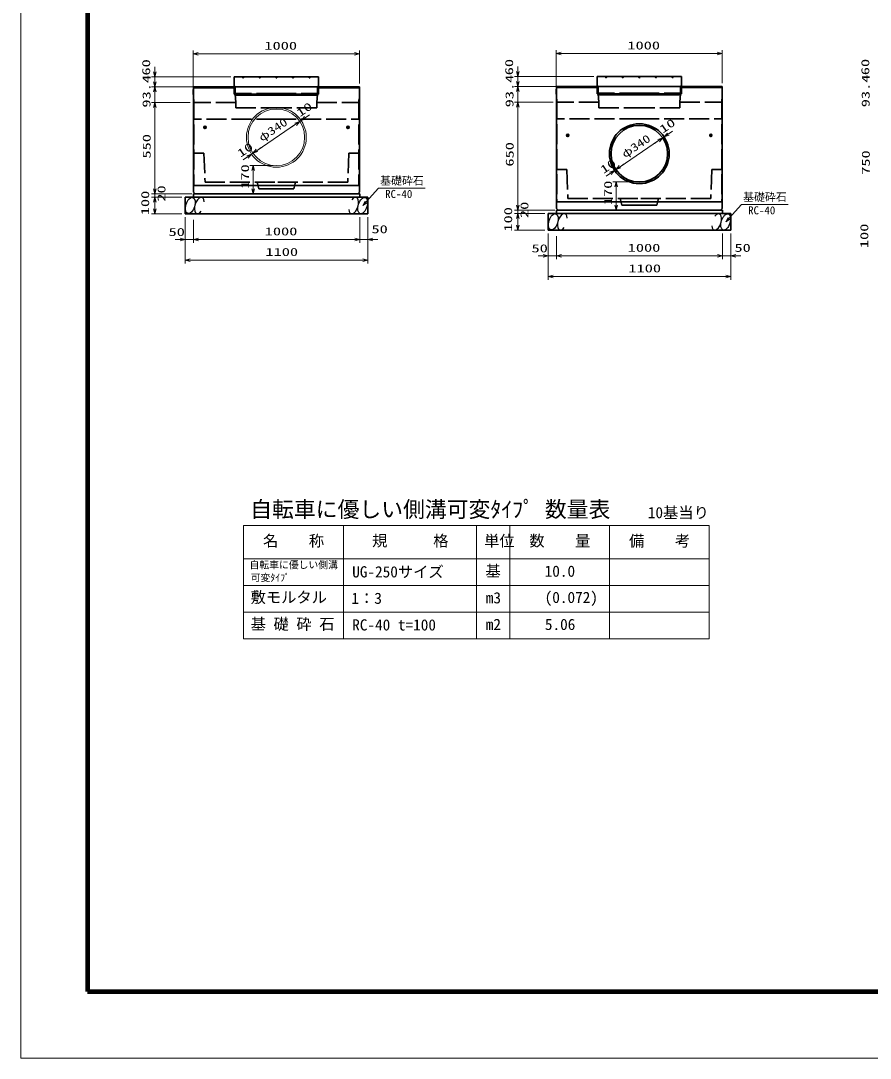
# Model space of a CAD drawing. Units: millimetres on the paper. Extents: x 0 to 841, y 0 to 594.
# Drawn here: x 0 to 255.4, y 0 to 311.8 of the extents above; entities that cross this region are included whole.
import ezdxf
from ezdxf.enums import TextEntityAlignment as Align

# ---------------------------------------------------------------- set-up
doc = ezdxf.new("R2010")
doc.units = ezdxf.units.MM
doc.linetypes.add('DASHED', pattern=[7.5, 6, -1.5])
for name, color, linetype, lineweight in [('D-BMK-HTXT', 7, 'Continuous', 13), ('D-STR-DIM（寸法）', 7, 'Continuous', 13), ('D-STR-DIM（寸法）2', 7, 'Continuous', 13), ('D-STR-HTXT(基礎砕石-旗)', 7, 'Continuous', 13), ('D-STR-STRF(グリ)', 7, 'Continuous', 25), ('D-STR（構造物）', 1, 'Continuous', 35), ('D-TTL-LINE（区切線）', 7, 'Continuous', 18), ('D-TTL（外枠）', 2, 'Continuous', 140), ('製品', 1, 'Continuous', 13)]:
    doc.layers.add(name, color=color, linetype=linetype, lineweight=lineweight)
doc.styles.add('ＭＳ ゴシック', font='')
doc.styles.get('ＭＳ ゴシック').set_extended_font_data('MS Gothic')

# ---------------------------------------------------------------- blocks, each defined once
blk = doc.blocks.new('_Open30')
at = {"color": 7, "linetype": 'Continuous', "lineweight": 13}
for p, q in [((-1, 0.2679), (0, 0)), ((0, 0), (-1, -0.2679)), ((0, 0), (-1, 0))]:
    blk.add_line(p, q, dxfattribs=at)

msp = doc.modelspace()

# ---------------------------------------------------------------- linework, layer by layer
at = {"layer": 'D-BMK-HTXT'}
for p, q in [((67.007, 160.097), (67.007, 126.097)), ((67.007, 160.097), (207.007, 160.097)), ((97.007, 160.097), (97.007, 126.097)), ((137.007, 160.097), (137.007, 126.097)), ((147.007, 160.097), (147.007, 126.097)), ((177.007, 160.097), (177.007, 126.097)), ((207.007, 160.097), (207.007, 126.097)), ((67.007, 150.097), (207.007, 150.097)), ((67.007, 142.097), (207.007, 142.097)), ((67.007, 134.097), (207.007, 134.097)), ((67.007, 126.097), (207.007, 126.097))]:
    msp.add_line(p, q, dxfattribs=at)
at = {"layer": 'D-STR-DIM（寸法）'}
for p, q in [((51.805, 292.184), (51.805, 302.843)), ((101.805, 292.945), (101.805, 302.843)), ((160.941, 292.264), (160.941, 302.924)), ((210.941, 293.026), (210.941, 302.924)), ((53.305, 301.843), (100.305, 301.843)), ((162.441, 301.924), (209.441, 301.924)), ((40.322, 296.445), (40.322, 297.945)), ((149.459, 296.526), (149.459, 298.026)), ((63.18, 294.945), (39.322, 294.945)), ((40.322, 294.945), (40.322, 291.97)), ((40.322, 293.445), (40.322, 294.945)), ((172.316, 295.026), (148.459, 295.026)), ((149.459, 295.026), (149.459, 292.051)), ((149.459, 293.526), (149.459, 295.026)), ((64, 291.97), (39.322, 291.97)), ((50.905, 291.945), (39.322, 291.945)), ((40.322, 287.275), (40.322, 291.945)), ((40.322, 290.47), (40.322, 288.97)), ((173.136, 292.051), (148.459, 292.051)), ((160.041, 292.026), (148.459, 292.026)), ((149.459, 287.356), (149.459, 292.026)), ((149.459, 290.551), (149.459, 289.051)), ((50.905, 287.275), (39.322, 287.275)), ((50.905, 287.275), (39.322, 287.275)), ((160.041, 287.356), (148.459, 287.356)), ((160.041, 287.356), (148.459, 287.356)), ((40.322, 285.775), (40.322, 284.275)), ((40.322, 285.775), (40.322, 261.275)), ((149.459, 285.856), (149.459, 284.356)), ((149.459, 285.856), (149.459, 256.356)), ((71.058, 272.852), (82.652, 280.699)), ((82.652, 280.699), (81.41, 279.858)), ((82.652, 280.699), (86.793, 283.501)), ((83.894, 281.539), (84.308, 281.82)), ((85.55, 282.66), (86.793, 283.501)), ((191.788, 275.779), (195.929, 278.582)), ((194.687, 277.741), (195.929, 278.582)), ((180.194, 267.933), (191.788, 275.779)), ((191.788, 275.779), (190.546, 274.939)), ((193.031, 276.62), (193.445, 276.9)), ((69.815, 272.011), (69.401, 271.731)), ((71.058, 272.852), (72.3, 273.693)), ((68.159, 270.89), (66.917, 270.049)), ((75.855, 268.275), (68.908, 268.275)), ((180.194, 267.933), (181.436, 268.773)), ((69.908, 266.775), (69.908, 261.275)), ((177.295, 265.971), (176.053, 265.13)), ((178.952, 267.092), (178.538, 266.812)), ((40.322, 261.275), (40.322, 262.775)), ((184.991, 263.356), (178.045, 263.356)), ((48.405, 259.775), (39.322, 259.775)), ((51.405, 259.775), (39.322, 259.775)), ((40.322, 259.775), (40.322, 258.775)), ((75.855, 259.775), (68.908, 259.775)), ((179.045, 261.856), (179.045, 256.356)), ((48.405, 258.775), (39.322, 258.775)), ((48.405, 258.775), (39.322, 258.775)), ((40.322, 257.275), (40.322, 255.775)), ((40.322, 257.275), (40.322, 255.275)), ((149.459, 256.356), (149.459, 257.856)), ((48.405, 253.775), (39.322, 253.775)), ((49.405, 252.775), (49.405, 238.856)), ((101.905, 252.775), (101.905, 245.043)), ((101.905, 252.775), (101.905, 245.043)), ((104.405, 252.775), (104.405, 245.043)), ((104.405, 252.775), (104.405, 238.856)), ((157.541, 254.856), (148.459, 254.856)), ((160.541, 254.856), (148.459, 254.856)), ((157.541, 253.856), (148.459, 253.856)), ((157.541, 253.856), (148.459, 253.856)), ((149.459, 254.856), (149.459, 253.856)), ((184.991, 254.856), (178.045, 254.856)), ((51.905, 252.028), (51.905, 245.043)), ((51.905, 251.028), (51.905, 245.043)), ((149.459, 252.356), (149.459, 250.856)), ((149.459, 252.356), (149.459, 250.356)), ((157.541, 248.856), (148.459, 248.856)), ((158.541, 247.856), (158.541, 233.937)), ((161.041, 247.109), (161.041, 240.124)), ((211.041, 247.856), (211.041, 240.124)), ((211.041, 247.856), (211.041, 240.124)), ((213.541, 247.856), (213.541, 240.124)), ((213.541, 247.856), (213.541, 233.937)), ((51.905, 246.043), (49.405, 246.043)), ((53.405, 246.043), (54.905, 246.043)), ((53.405, 246.043), (100.405, 246.043)), ((100.405, 246.043), (98.905, 246.043)), ((104.405, 246.043), (101.905, 246.043)), ((105.905, 246.043), (107.405, 246.043)), ((161.041, 246.109), (161.041, 240.124)), ((161.041, 241.124), (158.541, 241.124)), ((162.541, 241.124), (164.041, 241.124)), ((162.541, 241.124), (209.541, 241.124)), ((209.541, 241.124), (208.041, 241.124)), ((213.541, 241.124), (211.041, 241.124)), ((215.041, 241.124), (216.541, 241.124)), ((50.905, 239.856), (102.905, 239.856)), ((160.041, 234.937), (212.041, 234.937))]:
    msp.add_line(p, q, dxfattribs=at)
at = {"layer": 'D-STR-DIM（寸法）2'}
for p, q in [((49.405, 252.775), (49.405, 245.043)), ((51.905, 251.028), (51.905, 245.043)), ((158.541, 247.856), (158.541, 240.124)), ((47.905, 246.043), (46.405, 246.043)), ((51.905, 246.043), (49.405, 246.043)), ((53.405, 246.043), (54.905, 246.043)), ((161.041, 246.109), (161.041, 240.124)), ((157.041, 241.124), (155.541, 241.124)), ((161.041, 241.124), (158.541, 241.124)), ((162.541, 241.124), (164.041, 241.124))]:
    msp.add_line(p, q, dxfattribs=at)
at = {"layer": 'D-STR-HTXT(基礎砕石-旗)'}
for points in [[(121.632, 261.487), (107.528, 261.487), (103.831, 257.368)], [(230.768, 256.568), (216.664, 256.568), (212.968, 252.449)]]:
    msp.add_lwpolyline(points, dxfattribs=at)
at = {"layer": 'D-STR-STRF(グリ)'}
for centre, major_axis in [((50.98, 256.299), (0.79, 2.421)), ((102.829, 256.252), (-0.79, -2.421)), ((160.116, 251.38), (0.79, 2.421)), ((211.966, 251.333), (-0.79, -2.421))]:
    msp.add_ellipse(centre, major_axis=major_axis, ratio=0.5139, dxfattribs=at)
for centre, major_axis, start_param, end_param in [((53.721, 256.299), (0.79, 2.421), 5.3575563, 10.3750652), ((100.089, 256.252), (-0.79, -2.421), 5.3575563, 10.3750652), ((162.857, 251.38), (0.79, 2.421), 5.3575563, 10.3750652), ((209.225, 251.333), (0.79, 2.421), 2.2159636, 7.2334726)]:
    msp.add_ellipse(centre, major_axis=major_axis, ratio=0.5139, start_param=start_param, end_param=end_param, dxfattribs=at)
at = {"layer": 'D-STR（構造物）'}
for p, q in [((64.18, 294.945), (64.18, 292.383)), ((76.855, 294.945), (64.18, 294.945)), ((76.855, 294.945), (89.53, 294.945)), ((89.53, 294.945), (89.53, 292.383)), ((173.316, 295.026), (173.316, 292.464)), ((185.991, 295.026), (173.316, 295.026)), ((185.991, 295.026), (198.666, 295.026)), ((198.666, 295.026), (198.666, 292.464)), ((51.905, 291.284), (51.805, 291.184)), ((51.805, 291.184), (51.805, 289.684)), ((51.905, 260.275), (51.905, 291.945)), ((51.905, 291.945), (64.755, 291.945)), ((64.155, 291.695), (51.905, 291.695)), ((64.155, 291.945), (64.155, 289.745)), ((64.455, 291.945), (64.455, 289.445)), ((64.455, 291.945), (64.455, 289.745)), ((76.855, 291.97), (64.595, 291.97)), ((76.855, 291.97), (89.115, 291.97)), ((101.805, 291.945), (88.955, 291.945)), ((89.255, 291.945), (89.255, 289.445)), ((89.255, 291.945), (89.255, 289.745)), ((89.555, 291.945), (89.555, 289.745)), ((89.555, 291.695), (101.805, 291.695)), ((101.805, 260.275), (101.805, 291.945)), ((161.041, 291.364), (160.941, 291.264)), ((160.941, 291.264), (160.941, 289.764)), ((161.041, 255.356), (161.041, 292.026)), ((161.041, 292.026), (173.891, 292.026)), ((173.291, 291.776), (161.041, 291.776)), ((173.291, 292.026), (173.291, 289.826)), ((173.591, 292.026), (173.591, 289.526)), ((173.591, 292.026), (173.591, 289.826)), ((185.991, 292.051), (173.731, 292.051)), ((185.991, 292.051), (198.251, 292.051)), ((210.941, 292.026), (198.091, 292.026)), ((198.391, 292.026), (198.391, 289.526)), ((198.391, 292.026), (198.391, 289.826)), ((198.691, 292.026), (198.691, 289.826)), ((198.691, 291.776), (210.941, 291.776)), ((210.941, 255.356), (210.941, 292.026)), ((51.805, 289.684), (51.905, 289.584)), ((51.905, 288.275), (52.055, 288.145)), ((64.455, 289.745), (64.155, 289.745)), ((64.155, 289.745), (64.455, 289.745)), ((64.455, 289.745), (76.855, 289.745)), ((64.455, 289.445), (76.855, 289.445)), ((89.255, 289.745), (76.855, 289.745)), ((89.255, 289.445), (76.855, 289.445)), ((89.255, 289.745), (89.555, 289.745)), ((89.555, 289.745), (89.255, 289.745)), ((101.805, 288.275), (101.655, 288.145)), ((160.941, 289.764), (161.041, 289.664)), ((161.041, 288.356), (161.191, 288.226)), ((173.591, 289.826), (173.291, 289.826)), ((173.291, 289.826), (173.591, 289.826)), ((173.591, 289.826), (185.991, 289.826)), ((173.591, 289.526), (185.991, 289.526)), ((198.391, 289.826), (185.991, 289.826)), ((198.391, 289.526), (185.991, 289.526)), ((198.391, 289.826), (198.691, 289.826)), ((198.691, 289.826), (198.391, 289.826)), ((210.941, 288.356), (210.791, 288.226)), ((54.905, 279.77), (55.805, 279.77)), ((55.355, 280.22), (55.355, 279.32)), ((98.805, 279.77), (97.905, 279.77)), ((98.355, 280.22), (98.355, 279.32)), ((164.491, 277.801), (164.491, 276.901)), ((207.491, 277.801), (207.491, 276.901)), ((164.041, 277.351), (164.941, 277.351)), ((207.941, 277.351), (207.041, 277.351)), ((51.905, 262.275), (76.855, 262.275)), ((101.805, 262.275), (76.855, 262.275)), ((51.905, 259.775), (51.905, 258.775)), ((51.905, 259.775), (101.905, 259.775)), ((101.305, 259.775), (101.805, 260.275)), ((101.905, 259.775), (101.905, 258.775)), ((49.405, 258.775), (104.405, 258.775)), ((49.405, 258.775), (49.405, 253.775)), ((49.405, 258.775), (104.405, 258.775)), ((104.405, 258.775), (104.405, 253.775)), ((161.041, 257.356), (185.991, 257.356)), ((210.941, 257.356), (185.991, 257.356)), ((49.405, 253.775), (104.405, 253.775)), ((158.541, 253.856), (213.541, 253.856)), ((158.541, 253.856), (158.541, 248.856)), ((158.541, 253.856), (213.541, 253.856)), ((161.041, 254.856), (161.041, 253.856)), ((161.041, 254.856), (211.041, 254.856)), ((211.041, 254.856), (211.041, 253.856)), ((213.541, 253.856), (213.541, 248.856)), ((158.541, 248.856), (213.541, 248.856))]:
    msp.add_line(p, q, dxfattribs=at)
at = {"layer": 'D-STR（構造物）', "linetype": 'DASHED'}
for p, q in [((173.816, 290.051), (173.816, 289.826)), ((185.991, 290.051), (173.816, 290.051)), ((185.991, 290.051), (198.166, 290.051)), ((198.166, 290.051), (198.166, 289.826)), ((64.705, 287.275), (51.905, 287.275)), ((52.055, 288.145), (52.055, 262.275)), ((64.455, 289.745), (64.705, 287.275)), ((64.68, 289.97), (64.68, 289.745)), ((76.855, 289.97), (64.68, 289.97)), ((64.705, 287.275), (64.705, 285.589)), ((76.855, 289.97), (89.03, 289.97)), ((89.255, 289.745), (89.005, 287.275)), ((89.005, 287.275), (89.005, 285.589)), ((89.005, 287.275), (101.805, 287.275)), ((89.03, 289.97), (89.03, 289.745)), ((101.655, 288.145), (101.655, 262.275)), ((173.841, 287.356), (161.041, 287.356)), ((161.191, 288.226), (161.191, 257.356)), ((173.591, 289.826), (173.841, 287.356)), ((173.841, 287.356), (173.841, 285.669)), ((198.391, 289.826), (198.141, 287.356)), ((198.141, 287.356), (198.141, 285.669)), ((198.141, 287.356), (210.941, 287.356)), ((210.791, 288.226), (210.791, 257.356)), ((64.705, 285.589), (76.855, 285.589)), ((89.005, 285.589), (76.855, 285.589)), ((173.841, 285.669), (185.991, 285.669)), ((198.141, 285.669), (185.991, 285.669)), ((76.855, 282.275), (51.905, 282.275)), ((76.855, 282.275), (101.805, 282.275)), ((185.991, 282.356), (161.041, 282.356)), ((185.991, 282.356), (210.941, 282.356)), ((55.087, 272.025), (51.905, 272.025)), ((55.087, 272.025), (55.405, 263.275)), ((98.623, 272.025), (98.305, 263.275)), ((98.623, 272.025), (101.805, 272.025)), ((164.223, 267.106), (161.041, 267.106)), ((164.223, 267.106), (164.541, 258.356)), ((207.759, 267.106), (207.441, 258.356)), ((207.759, 267.106), (210.941, 267.106)), ((55.405, 263.275), (76.855, 263.275)), ((71.605, 261.275), (71.105, 263.275)), ((98.305, 263.275), (76.855, 263.275)), ((82.105, 261.275), (82.605, 263.275)), ((76.855, 261.275), (71.605, 261.275)), ((76.855, 261.275), (82.105, 261.275)), ((164.541, 258.356), (185.991, 258.356)), ((180.741, 256.356), (180.241, 258.356)), ((185.991, 256.356), (180.741, 256.356)), ((207.441, 258.356), (185.991, 258.356)), ((185.991, 256.356), (191.241, 256.356)), ((191.241, 256.356), (191.741, 258.356))]:
    msp.add_line(p, q, dxfattribs=at)
at = {"layer": 'D-STR（構造物）'}
for centre, radius in [((66.855, 294.77), 0.15), ((71.855, 294.77), 0.15), ((76.855, 294.77), 0.15), ((76.855, 294.77), 0.15), ((81.855, 294.77), 0.15), ((86.855, 294.77), 0.15), ((175.991, 294.851), 0.15), ((180.991, 294.851), 0.15), ((185.991, 294.851), 0.15), ((185.991, 294.851), 0.15), ((190.991, 294.851), 0.15), ((195.991, 294.851), 0.15), ((55.355, 279.77), 0.35), ((55.355, 279.77), 0.3), ((98.355, 279.77), 0.35), ((98.355, 279.77), 0.3), ((164.491, 277.351), 0.35), ((164.491, 277.351), 0.3), ((207.491, 277.351), 0.35), ((207.491, 277.351), 0.3)]:
    msp.add_circle(centre, radius, dxfattribs=at)
for centre, radius, start, end in [((64.595, 292.383), 0.41, 180, 270), ((89.115, 292.383), 0.41, 270, 0), ((173.731, 292.464), 0.41, 180, 270), ((198.251, 292.464), 0.41, 270, 0), ((185.991, 271.856), 9, 90, 270), ((185.991, 271.856), 9, 270, 90), ((185.991, 271.856), 8.5, 90, 270), ((185.991, 271.856), 8.5, 270, 90)]:
    msp.add_arc(centre, radius, start, end, dxfattribs=at)
at = {"layer": 'D-TTL-LINE（区切線）'}
for p, q in [((0, 594), (0, 0)), ((0, 0), (841, 0))]:
    msp.add_line(p, q, dxfattribs=at)
at = {"layer": 'D-TTL（外枠）'}
for p, q in [((20.1, 573.9), (20.1, 20.1)), ((20.1, 20.1), (820.9, 20.1))]:
    msp.add_line(p, q, dxfattribs=at)
at = {"layer": '製品'}
for p, q in [((52.405, 259.775), (51.905, 260.275)), ((76.855, 259.775), (52.405, 259.775)), ((76.855, 259.775), (101.305, 259.775)), ((161.541, 254.856), (161.041, 255.356)), ((185.991, 254.856), (161.541, 254.856)), ((185.991, 254.856), (210.441, 254.856)), ((210.441, 254.856), (210.941, 255.356))]:
    msp.add_line(p, q, dxfattribs=at)
for radius, start, end in [(9, 90, 270), (8.5, 90, 270), (9, 270, 90), (8.5, 270, 90)]:
    msp.add_arc((76.855, 276.775), radius, start, end, dxfattribs=at)

# ---------------------------------------------------------------- block references
at = {"layer": 'D-STR-DIM（寸法）', "xscale": 1.5, "yscale": 1.5}
for p, rotation in [((51.805, 301.843), 180), ((160.941, 301.924), 180), ((40.322, 294.945), 270), ((149.459, 295.026), 270), ((40.322, 291.945), 270), ((149.459, 292.026), 270), ((40.322, 291.97), 90), ((149.459, 292.051), 90), ((40.322, 287.275), 90), ((40.322, 287.275), 90), ((149.459, 287.356), 90), ((149.459, 287.356), 90), ((83.894, 281.539), 34.08907), ((83.894, 281.539), 34.08907), ((84.308, 281.82), 214.08907), ((193.445, 276.9), 214.08907), ((193.031, 276.62), 34.08907), ((193.031, 276.62), 34.08907), ((69.401, 271.731), 34.08907), ((69.815, 272.011), 214.08907), ((69.815, 272.011), 214.08907), ((69.908, 268.275), 90), ((178.952, 267.092), 214.08907), ((178.952, 267.092), 214.08907), ((178.538, 266.812), 34.08907), ((179.045, 263.356), 90), ((40.322, 259.775), 270), ((40.322, 259.775), 270), ((69.908, 259.775), 270), ((40.322, 258.775), 90), ((40.322, 258.775), 90), ((149.459, 254.856), 270), ((149.459, 254.856), 270), ((179.045, 254.856), 270), ((40.322, 253.775), 270), ((149.459, 253.856), 90), ((149.459, 253.856), 90), ((149.459, 248.856), 270), ((51.905, 246.043), 180), ((51.905, 246.043), 180), ((104.405, 246.043), 180), ((49.405, 239.856), 180), ((161.041, 241.124), 180), ((161.041, 241.124), 180), ((213.541, 241.124), 180), ((158.541, 234.937), 180)]:
    msp.add_blockref('_Open30', p, dxfattribs=dict(at, rotation=rotation))
for p in [(101.805, 301.843), (210.941, 301.924), (101.905, 246.043), (101.905, 246.043), (104.405, 239.856), (211.041, 241.124), (211.041, 241.124), (213.541, 234.937)]:
    msp.add_blockref('_Open30', p, dxfattribs=at)
at = {"layer": 'D-STR-DIM（寸法）2', "xscale": 1.5, "yscale": 1.5}
for p in [(49.405, 246.043), (158.541, 241.124)]:
    msp.add_blockref('_Open30', p, dxfattribs=at)
at = {"layer": 'D-STR-DIM（寸法）2', "xscale": 1.5, "yscale": 1.5, "rotation": 180}
for p in [(51.905, 246.043), (161.041, 241.124)]:
    msp.add_blockref('_Open30', p, dxfattribs=at)
at = {"layer": 'D-STR-HTXT(基礎砕石-旗)', "xscale": 1.5, "yscale": 1.5, "rotation": 228.09044}
for p in [(102.829, 256.252), (211.966, 251.333)]:
    msp.add_blockref('_Open30', p, dxfattribs=at)

# ---------------------------------------------------------------- texts
at = {"layer": 'D-BMK-HTXT', "style": 'ＭＳ ゴシック'}
for s, height, p in [('自転車に優しい側溝可変ﾀｲﾌﾟ 数量表', 4.811, (69.009, 161.137)), ('10基当り', 3.367, (188.547, 161.293)), ('名\u3000\u3000称', 3.367, (72.843, 152.815)), ('規\u3000\u3000\u3000格', 3.367, (105.647, 152.833)), ('単位', 3.367, (139.327, 152.797)), ('数\u3000\u3000量', 3.367, (152.897, 152.833)), ('備\u3000\u3000考', 3.367, (182.914, 152.793)), ('自転車に優しい側溝', 2.165, (68.789, 146.568)), ('UG-250サイズ', 3.367, (99.655, 143.503)), ('基', 3.367, (139.724, 143.735)), ('10.0', 3.367, (157.521, 143.699)), ('可変ﾀｲﾌﾟ', 2.165, (69.132, 142.692)), ('敷モルタル', 3.367, (69.113, 135.842)), ('(0.072)', 3.367, (157.518, 135.816)), ('1：3', 3.367, (99.424, 135.547)), ('m3', 3.367, (139.831, 135.699)), ('基 礎 砕 石', 3.367, (69.113, 127.806)), ('RC-40 t=100', 3.367, (99.656, 127.547)), ('m2', 3.367, (139.822, 127.699)), ('5.06', 3.367, (157.592, 127.699))]:
    msp.add_text(s, height=height, dxfattribs=at).set_placement(p, align=Align.BOTTOM_LEFT)
at = {"layer": 'D-STR-DIM（寸法）', "style": 'ＭＳ ゴシック', "width": 1.5}
for s, p in [('1000', (73.263, 302.38)), ('1000', (182.399, 302.461)), ('1000', (73.363, 246.58)), ('50', (105.456, 247.232)), ('1100', (73.571, 240.393)), ('1000', (182.499, 241.661)), ('50', (214.59, 241.64)), ('1100', (182.708, 235.474))]:
    msp.add_text(s, height=2.405, dxfattribs=at).set_placement(p, align=Align.BOTTOM_LEFT)
at = {"layer": 'D-STR-DIM（寸法）', "style": 'ＭＳ ゴシック'}
for s, rotation, width, p in [('60', 90, 1.5, (39.63, 295.345)), ('60', 90, 1.5, (148.766, 295.425)), ('60', 90, 1.5, (255.842, 295.455)), ('93.4', 90, 1.5, (39.738, 285.713)), ('93.4', 90, 1.5, (148.874, 285.794)), ('93.4', 90, 1.5, (255.95, 285.824)), ('10', 34.089, 1.5, (84.311, 282.187)), ('φ340', 34.089, 1.3, (72.93, 274.768)), ('10', 34.089, 1.5, (193.448, 277.268)), ('550', 90, 1.5, (39.785, 270.4)), ('10', 34.089, 1.5, (66.481, 270.027)), ('650', 90, 1.5, (148.921, 267.981)), ('φ340', 34.089, 1.3, (182.067, 269.849)), ('750', 90, 1.5, (255.997, 265.511)), ('170', 90, 1.5, (69.371, 261.317)), ('10', 34.089, 1.5, (175.618, 265.107)), ('20', 90, 1.5, (44.223, 257.444)), ('170', 90, 1.5, (178.507, 256.398)), ('100', 90, 1.5, (39.335, 253.364)), ('20', 90, 1.5, (153.359, 252.525)), ('100', 90, 1.5, (148.471, 248.444)), ('100', 90, 1.5, (255.547, 243.474))]:
    msp.add_text(s, height=2.405, rotation=rotation, dxfattribs=dict(at, width=width)).set_placement(p, align=Align.BOTTOM_LEFT)
at = {"layer": 'D-STR-DIM（寸法）2', "style": 'ＭＳ ゴシック', "width": 1.5}
for p in [(44.441, 246.408), (153.578, 241.489)]:
    msp.add_text('50', height=2.405, dxfattribs=at).set_placement(p, align=Align.BOTTOM_LEFT)
at = {"layer": 'D-STR-HTXT(基礎砕石-旗)', "style": 'ＭＳ ゴシック'}
for s, p in [('基礎砕石', (108.064, 261.821)), ('RC-40', (109.552, 257.836)), ('基礎砕石', (217.2, 256.902)), ('RC-40', (218.688, 252.917))]:
    msp.add_text(s, height=2.405, dxfattribs=at).set_placement(p, align=Align.BOTTOM_LEFT)

doc.saveas('drawing.dxf')
